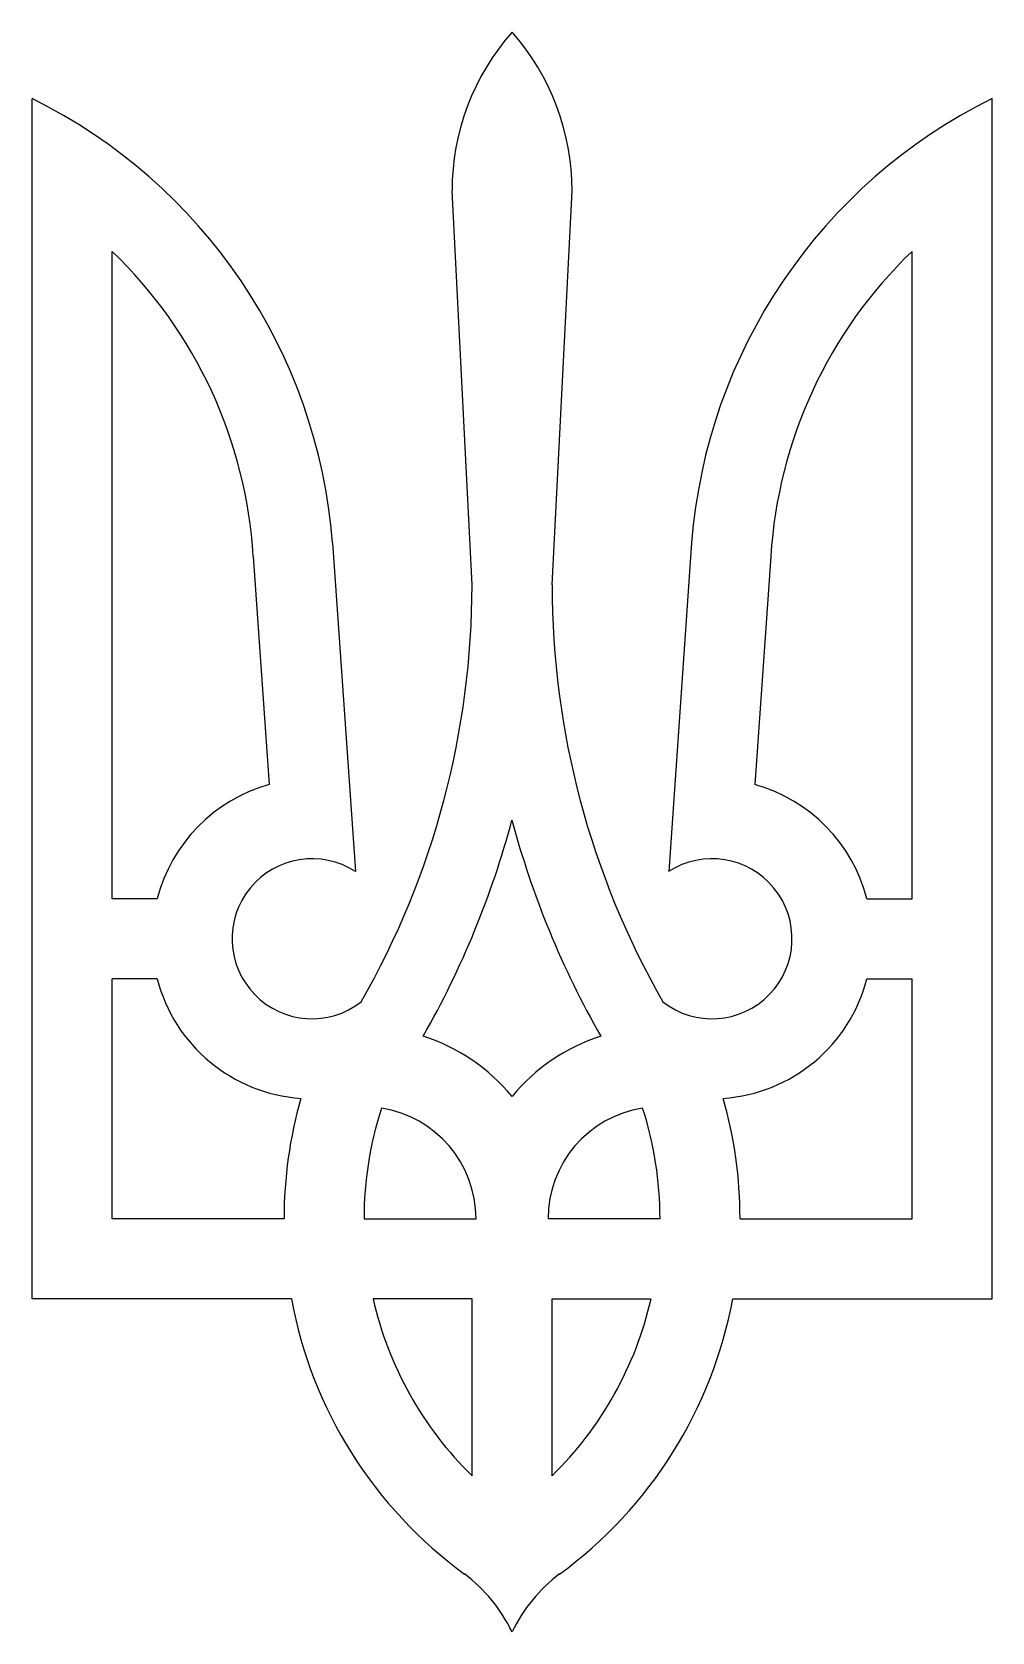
# Model space of a CAD drawing. Header units: millimetres. Extents: x 2 to 62, y 2 to 102.
import ezdxf

# ---------------------------------------------------------------- set-up
doc = ezdxf.new("R2010")
doc.units = ezdxf.units.MM

msp = doc.modelspace()

# ---------------------------------------------------------------- linework, layer by layer
at = {"color": 7, "linetype": 'Continuous', "lineweight": 25}
for p, q in [((2.47, 23.05), (2.47, 98.05)), ((62.47, 23.05), (62.47, 98.05)), ((29.97, 67.68), (28.72, 92.3)), ((34.97, 67.68), (36.22, 92.3)), ((7.47, 48.05), (7.47, 88.51)), ((57.47, 48.05), (57.47, 88.51)), ((21.24, 70.3), (22.68, 49.75)), ((43.69, 70.3), (42.26, 49.75)), ((16.29, 69.45), (17.29, 55.19)), ((48.64, 69.45), (47.65, 55.19)), ((10.28, 48.05), (7.47, 48.05)), ((54.65, 48.05), (57.47, 48.05)), ((10.28, 43.05), (7.47, 43.05)), ((7.47, 28.05), (7.47, 43.05)), ((54.65, 43.05), (57.47, 43.05)), ((57.47, 28.05), (57.47, 43.05)), ((18.22, 28.05), (7.47, 28.05)), ((23.22, 28.05), (30.22, 28.05)), ((41.72, 28.05), (34.72, 28.05)), ((46.72, 28.05), (57.47, 28.05)), ((18.68, 23.05), (2.47, 23.05)), ((29.97, 23.05), (23.78, 23.05)), ((29.97, 11.98), (29.97, 23.05)), ((34.97, 23.05), (41.15, 23.05)), ((34.97, 11.98), (34.97, 23.05)), ((46.26, 23.05), (62.47, 23.05))]:
    msp.add_line(p, q, dxfattribs=at)
for centre, radius, start, end in [((43.72, 92.3), 15, 138.5904, 180), ((21.22, 92.3), 15, 0, 41.4096), ((-12.53, 67.68), 33.88, 4.4381, 63.7186), ((77.47, 67.68), 33.88, 116.2814, 175.5619), ((-12.53, 67.68), 28.88, 3.5254, 46.164), ((77.47, 67.68), 28.88, 133.836, 176.4746), ((-22.53, 67.68), 52.5, 330.2227, 0), ((87.47, 67.68), 52.5, 180, 209.7773), ((19.97, 45.55), 10, 105.5464, 165.5225), ((44.97, 45.55), 10, 14.4775, 74.4536), ((-22.53, 67.68), 56.93, 330.2975, 345.0195), ((87.47, 67.68), 56.94, 194.9805, 209.7025), ((19.97, 45.55), 5, 57.1532, 307.8507), ((44.97, 45.55), 5, 232.1493, 122.8468), ((19.97, 45.55), 10, 194.4775, 265.9829), ((44.97, 45.55), 10, 274.0171, 345.5225), ((23.22, 28.05), 12, 39.5712, 72.0195), ((41.72, 28.05), 12, 107.9805, 140.4288), ((45.72, 28.05), 27.5, 164.1202, 180), ((19.22, 28.05), 27.5, 0, 15.8798), ((45.72, 28.05), 22.5, 162.102, 180), ((23.22, 28.05), 7, 0, 81.051), ((41.72, 28.05), 7, 98.949, 180), ((19.22, 28.05), 22.5, 0, 17.898), ((45.72, 28.05), 27.5, 190.4757, 233.8485), ((45.72, 28.05), 22.5, 192.8396, 225.573), ((19.22, 28.05), 22.5, 314.427, 347.1604), ((19.22, 28.05), 27.5, 306.1515, 349.5243), ((23.47, -2.13), 10, 25.8158, 52.9214), ((41.47, -2.13), 10, 127.0786, 154.1842)]:
    msp.add_arc(centre, radius, start, end, dxfattribs=at)

doc.saveas('drawing.dxf')
